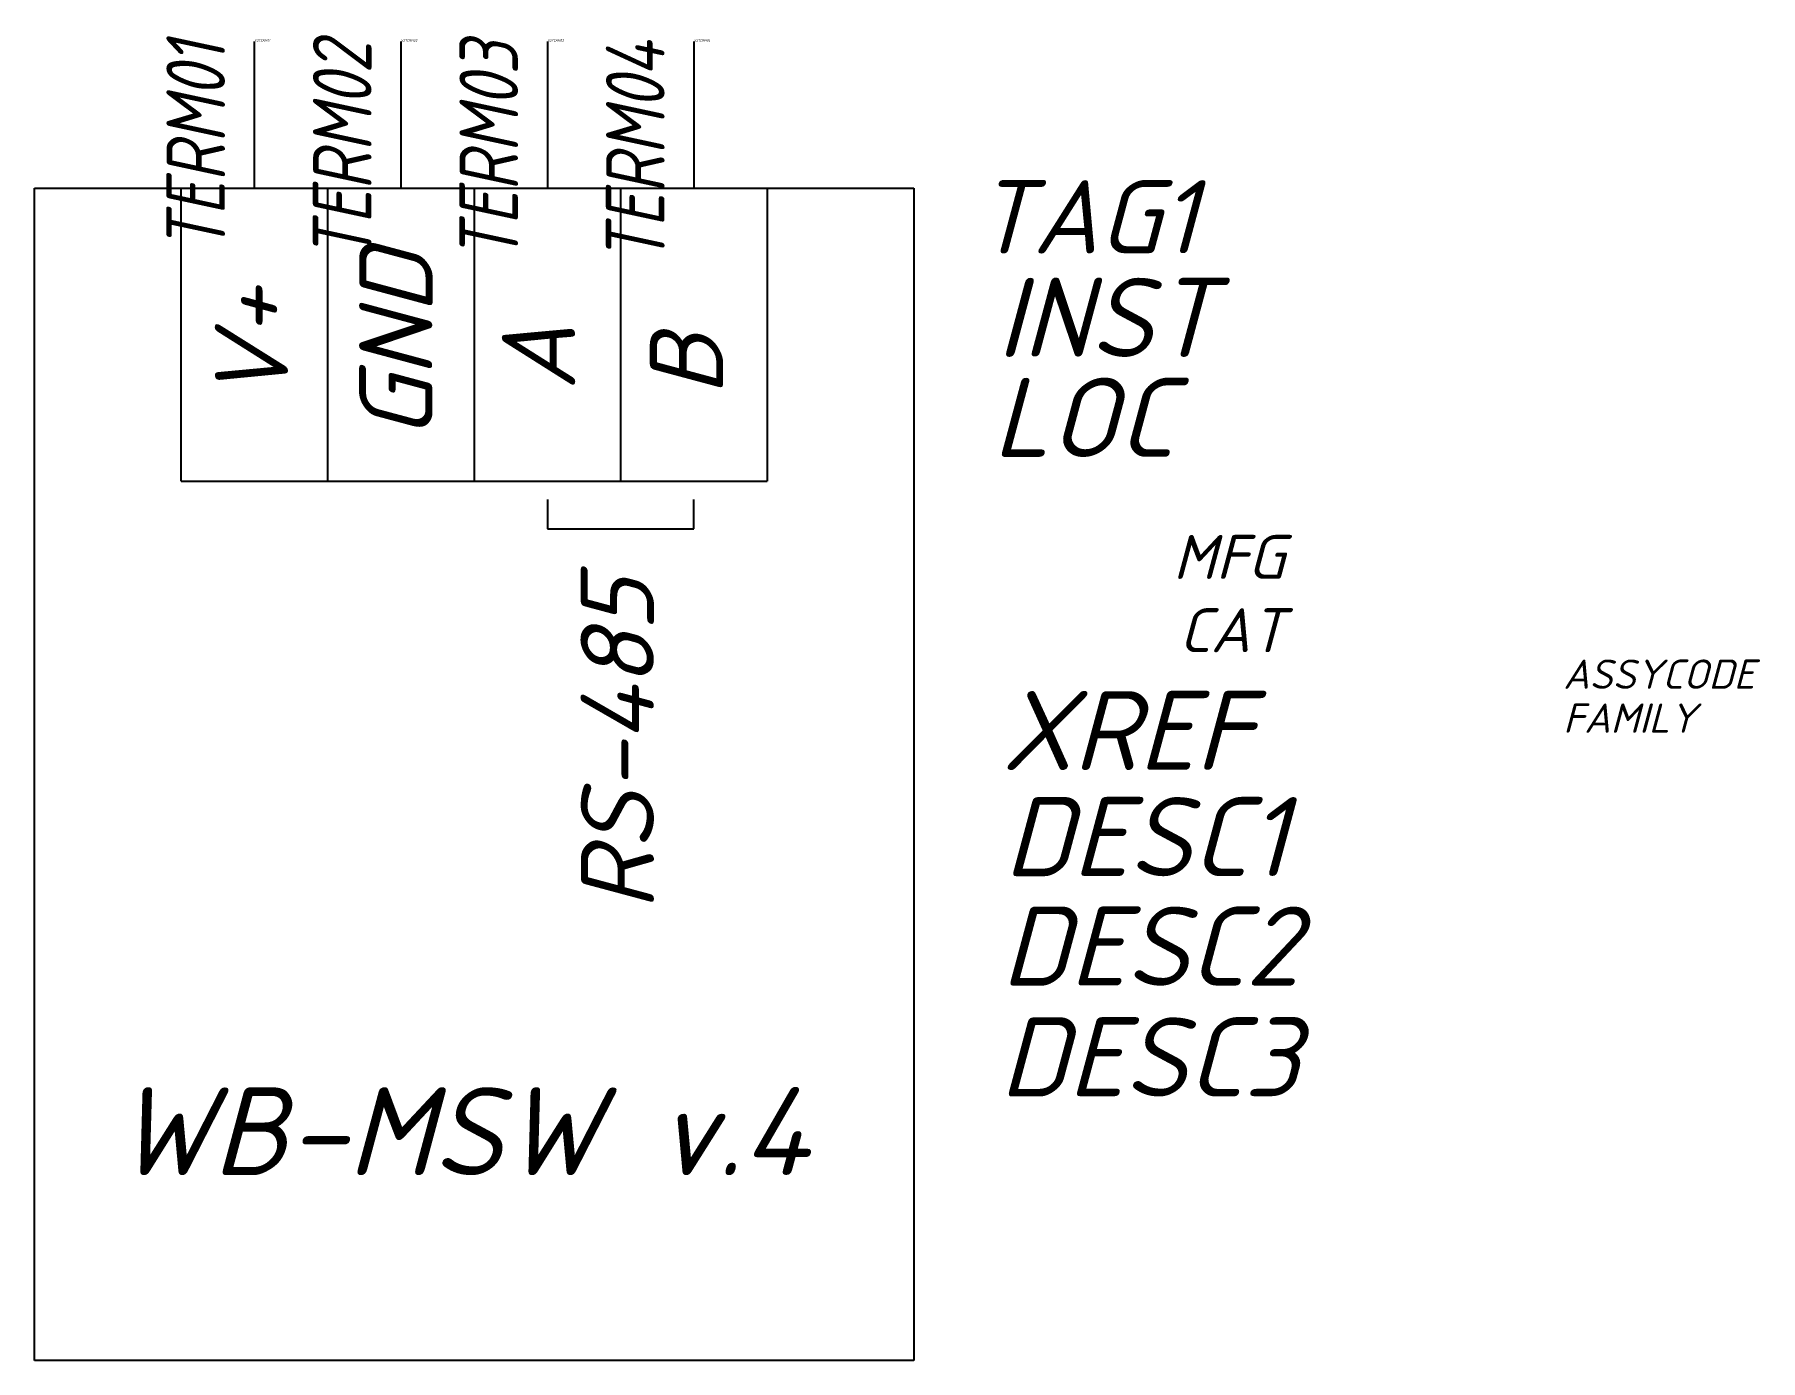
# Model space of a CAD drawing. Header units: millimetres. Extents: x -7.5 to 51.4, y -45 to 0.2.
import ezdxf
from ezdxf.enums import TextEntityAlignment as Align

# ---------------------------------------------------------------- set-up
doc = ezdxf.new("R2010")
doc.units = ezdxf.units.MM
doc.header["$LTSCALE"] = 6
doc.styles.add('WD_IEC', font='isocpeui.ttf', dxfattribs={"height": 2.5})
doc.styles.add('текст', font='isocpeui.ttf')

msp = doc.modelspace()

# ---------------------------------------------------------------- linework, layer by layer
for p, q in [((0, 0), (0, -5)), ((5, 0), (5, -5)), ((10, 0), (10, -5)), ((15, 0), (15, -5)), ((-7.5, -5), (22.5, -5)), ((-7.5, -45), (-7.5, -5)), ((-2.5, -15), (-2.5, -5)), ((2.5, -5), (2.5, -15)), ((7.5, -5), (7.5, -15)), ((12.5, -5), (12.5, -15)), ((17.5, -5), (17.5, -15)), ((22.5, -5), (22.5, -45)), ((-2.5, -15), (2.5, -15)), ((2.5, -15), (7.5, -15)), ((7.5, -15), (12.5, -15)), ((12.5, -15), (17.5, -15)), ((10, -15.625), (10, -16.625)), ((15, -16.625), (15, -15.625)), ((10, -16.625), (15, -16.625)), ((22.5, -45), (-7.5, -45))]:
    msp.add_line(p, q)

# ---------------------------------------------------------------- texts
at = {"style": 'текст'}
for s, p in [('GND', (6.083, -13.561)), ('V+', (1.15, -12.355)), ('A', (10.946, -11.907)), ('B', (15.993, -12.09)), ('RS-485', (13.638, -29.645))]:
    msp.add_text(s, height=2.5, rotation=90, dxfattribs=at).set_placement(p)
msp.add_text('WB-MSW v.4', height=3, dxfattribs=at).set_placement((-4.786, -38.676))
at = {"style": 'WD_IEC', "width": 0.8}
for tag, p in [('TERM01', (-1, 0)), ('TERM02', (4, 0)), ('TERM03', (9, 0)), ('TERM04', (14, 0))]:
    msp.add_attdef(tag, text='', height=2, rotation=90, dxfattribs=at).set_placement(p, align=Align.RIGHT)
at = {"style": 'WD_IEC', "flags": 1}
for tag, p, height in [('X2TERM01', (0, 0), 0.08), ('X2TERM02', (5, 0), 0.08), ('X2TERM03', (10, 0), 0.08), ('X2TERM04', (15, 0), 0.08), ('ASSYCODE', (44.661, -22.082), 1), ('FAMILY', (44.661, -23.582), 1)]:
    msp.add_attdef(tag, p, '', height=height, dxfattribs=at)
at = {"style": 'WD_IEC'}
msp.add_attdef('TAG1', (24.583, -7.226), 'A', height=2.5, dxfattribs=at)
for tag, p in [('INST', (32.782, -10.758)), ('LOC', (31.392, -14.171)), ('XREF', (34.029, -24.853)), ('DESC1', (35.264, -28.476)), ('DESC2', (35.661, -32.212)), ('DESC3', (35.661, -35.992))]:
    msp.add_attdef(tag, text='', height=2.7, dxfattribs=at).set_placement(p, align=Align.RIGHT)
at = {"style": 'WD_IEC', "flags": 9}
for tag, text, p in [('MFG', 'Wiren Board', (35.161, -18.332)), ('CAT', 'WB-MSWv4', (35.161, -20.832))]:
    msp.add_attdef(tag, text=text, height=1.5, dxfattribs=at).set_placement(p, align=Align.RIGHT)

doc.saveas('drawing.dxf')
